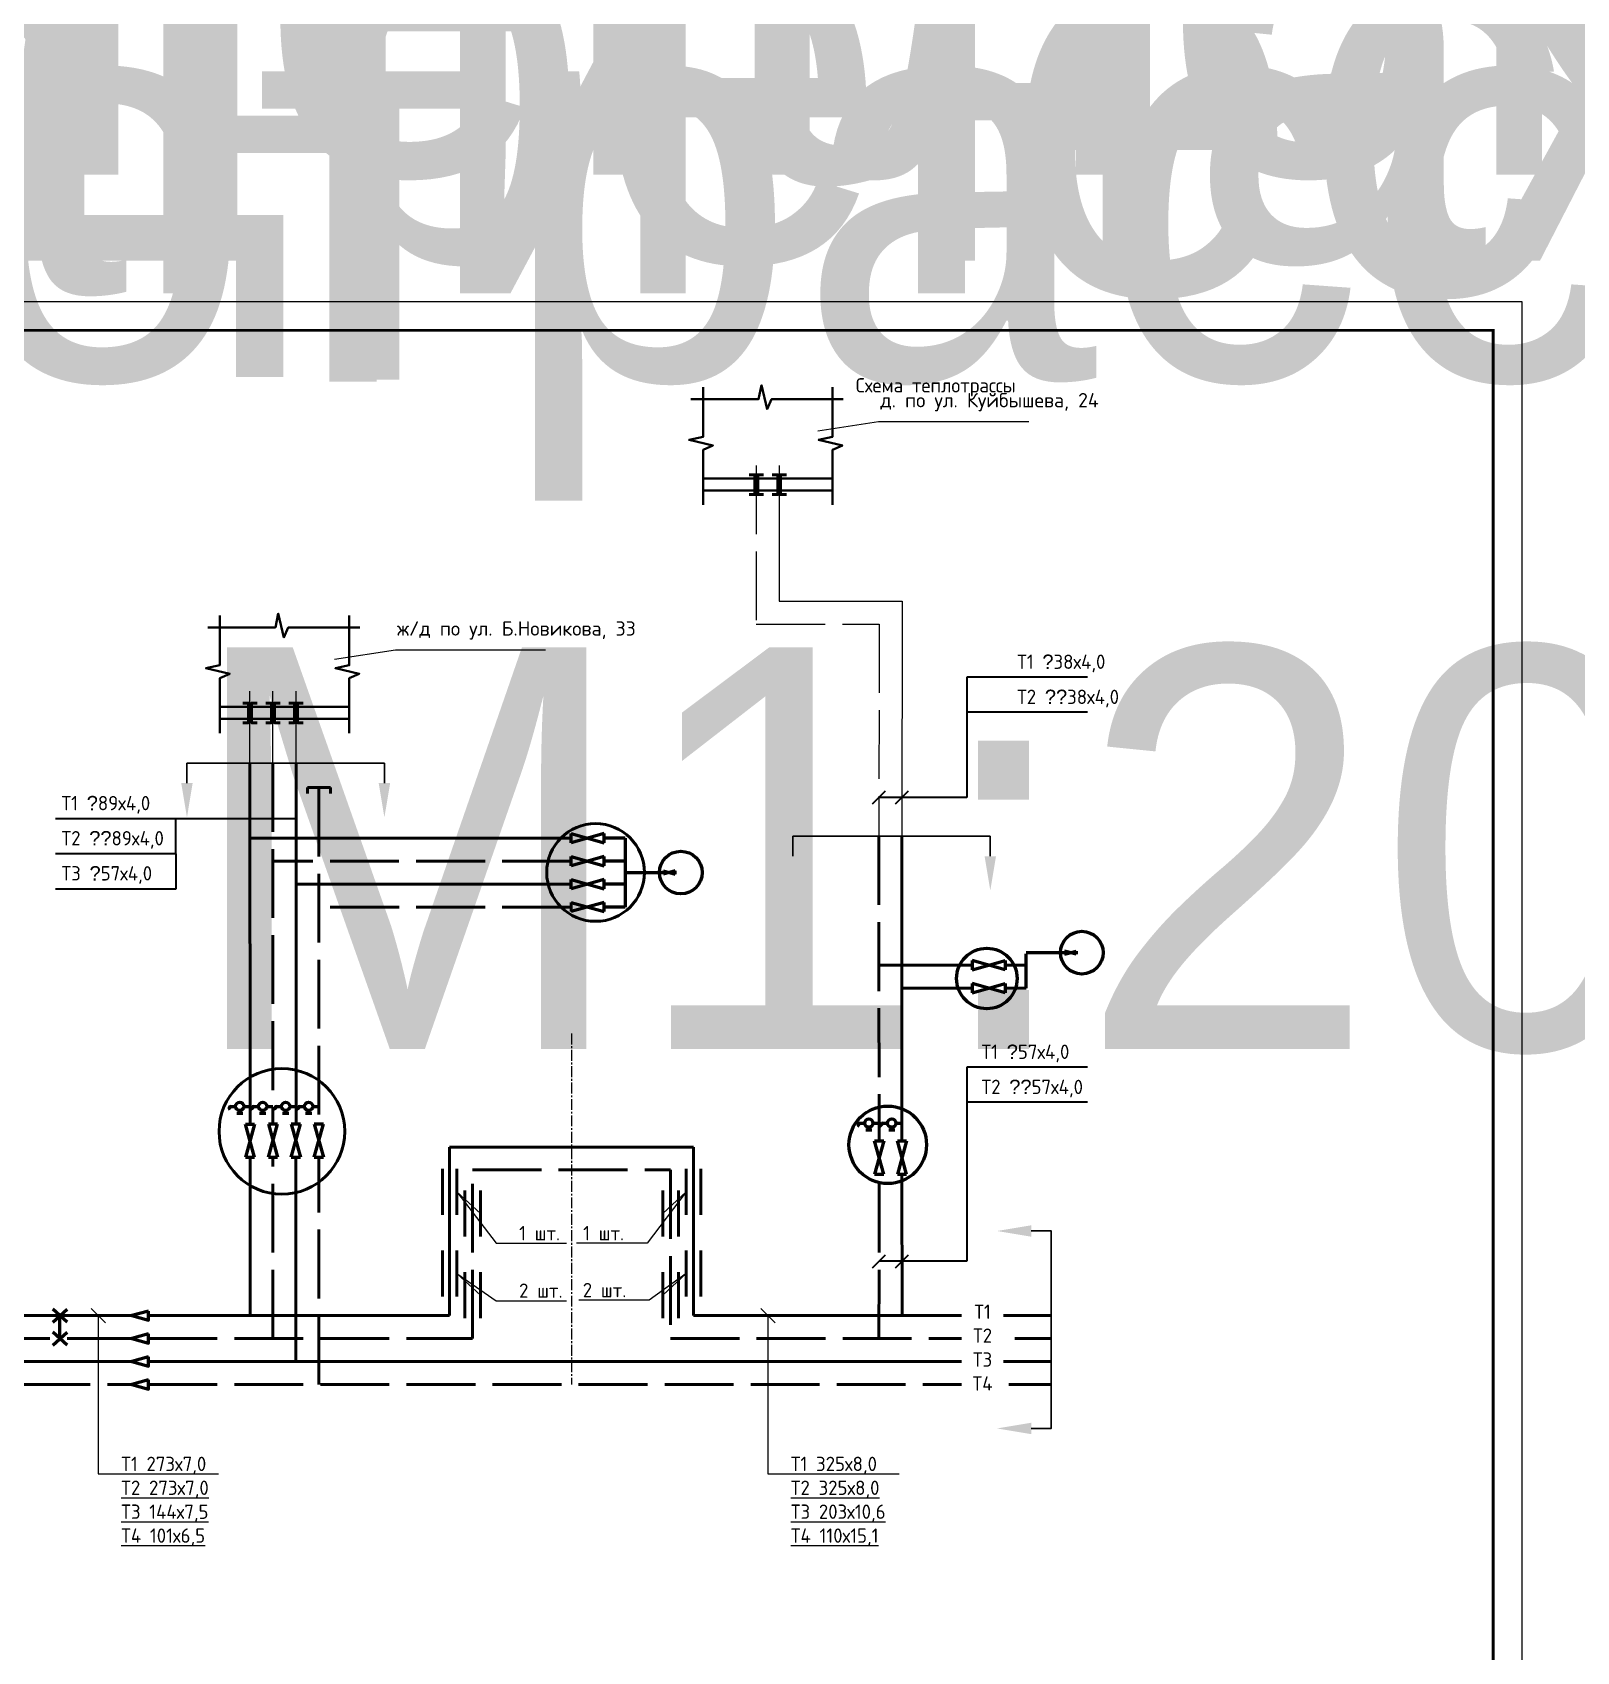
# Model space of a CAD drawing. Header units: metres. Extents: x 1981 to 7362, y 1229 to 3678.
# Drawn here: x 3808.8 to 4078, y 2044.3 to 2326.5 of the extents above; entities that cross this region are included whole.
import ezdxf
from ezdxf import colors
from ezdxf.entities.mleader import LeaderData, LeaderLine
from ezdxf.enums import TextEntityAlignment as Align
from ezdxf.math import Vec2, Vec3

# ---------------------------------------------------------------- set-up
doc = ezdxf.new("R2018")
doc.units = ezdxf.units.M
doc.linetypes.add('ACAD_ISO02W100', pattern=[15, 12, -3])
doc.linetypes.add('CENTER2', pattern=[28.575, 19.05, -3.175, 3.175, -3.175])
for name, color, linetype, lineweight in [('3 Оъекты сущ.', 7, 'Continuous', 30), ('Объекты проект.', 1, 'Continuous', 80), ('Основной', 255, 'Continuous', 50), ('Размер 3.5', 250, 'Continuous', 35), ('Размерный', 4, 'Continuous', 30)]:
    doc.layers.add(name, color=color, linetype=linetype, lineweight=lineweight)
doc.layers.add('Форматы', color=7, linetype='Continuous')
doc.styles.add('-ISOCPEUR-', font='isocpeur.ttf')
doc.styles.add('GOST-2.304_Type-B', font='GOST Common.ttf')
doc.styles.get("Standard").update_dxf_attribs({"font": 'GOST Common.ttf'})

# ---------------------------------------------------------------- blocks, each defined once
blk = doc.blocks.new('*U143')
blk.add_lwpolyline([(0, 0), (420, 0), (420, -297), (0, -297)], close=True)
at = {"const_width": 0.5}
blk.add_lwpolyline([(20, -5), (415, -5), (415, -292), (20, -292)], close=True, dxfattribs=at)
at = {"style": 'GOST-2.304_Type-B'}
blk.add_attdef('РАЗРАБОТАЛ', text='', height=2.5, dxfattribs=at).set_placement((250.5, -264.22), align=Align.MIDDLE_LEFT)
at = {"style": 'GOST-2.304_Type-B', "flags": 8}
for tag, height, p in [('ДАТА', 2.5, (290.07, -264.4)), ('ЛИСТ', 3, (386.39, -271.92)), ('ЛИСТОВ', 3, (403.89, -271.92)), ('ФОРМАТ', 3, (380.97, -294.75))]:
    blk.add_attdef(tag, text='', height=height, dxfattribs=at).set_placement(p, align=Align.MIDDLE_CENTER)
at = {"style": 'GOST-2.304_Type-B'}
blk.add_attdef('ПРОВЕРИЛ', (250.75, -270.73), '', height=2.5, dxfattribs=at)
at = {"lineweight": 30, "flags": 104}
for tag, p in [('ТЕПЛОВЫЕ_СЕТИ', (330, -269.5)), ('ИМЯ_ЧЕРТЕЖА', (330, -284.5))]:
    blk.add_attdef(tag, text='', height=3, dxfattribs=at).set_placement(p, align=Align.MIDDLE_CENTER)
blk = doc.blocks.new('*U163')
at = {"style": 'GOST-2.304_Type-B'}
blk.add_attdef('РАЗРАБОТАЛ', text='', height=2.5, dxfattribs=at).set_placement((250.5, -264.22), align=Align.MIDDLE_LEFT)
at = {"style": 'GOST-2.304_Type-B', "flags": 8}
for tag, height, p in [('ДАТА', 2.5, (290.07, -264.4)), ('ЛИСТ', 3, (386.39, -271.92)), ('ЛИСТОВ', 3, (403.89, -271.92)), ('ФОРМАТ', 3, (380.97, -294.75))]:
    blk.add_attdef(tag, text='', height=height, dxfattribs=at).set_placement(p, align=Align.MIDDLE_CENTER)
at = {"style": 'GOST-2.304_Type-B'}
blk.add_attdef('ПРОВЕРИЛ', (250.75, -270.73), '', height=2.5, dxfattribs=at)
at = {"lineweight": 30, "flags": 104}
for tag, p in [('ТЕПЛОВЫЕ_СЕТИ', (330, -269.5)), ('ИМЯ_ЧЕРТЕЖА', (330, -284.5))]:
    blk.add_attdef(tag, text='', height=3, dxfattribs=at).set_placement(p, align=Align.MIDDLE_CENTER)
blk = doc.blocks.new('_None')
blk = doc.blocks.new('_Oblique')
at = {"color": 0, "linetype": 'ByBlock', "lineweight": -2}
blk.add_line((-0.5, -0.5), (0.5, 0.5), dxfattribs=at)

msp = doc.modelspace()

# ---------------------------------------------------------------- linework, layer by layer
at = {"lineweight": 60}
for p, q in [((3902.707, 2185.261), (3902.707, 2186.867)), ((3902.707, 2186.867), (3908.486, 2185.261)), ((3908.486, 2186.867), (3902.707, 2185.261)), ((3908.486, 2185.261), (3908.486, 2186.867)), ((3912.146, 2186.064), (3912.146, 2174.064)), ((3902.707, 2181.261), (3902.707, 2182.867)), ((3902.707, 2182.867), (3908.486, 2181.261)), ((3908.486, 2182.867), (3902.707, 2181.261)), ((3908.486, 2181.261), (3908.486, 2182.867)), ((3912.146, 2180.064), (3918.812, 2180.064)), ((3918.812, 2179.782), (3918.812, 2180.347)), ((3918.812, 2180.347), (3920.847, 2179.782)), ((3920.847, 2180.347), (3918.812, 2179.782)), ((3920.847, 2179.782), (3920.847, 2180.347)), ((3902.717, 2177.261), (3902.717, 2178.867)), ((3902.717, 2178.867), (3908.496, 2177.261)), ((3908.496, 2178.867), (3902.717, 2177.261)), ((3908.496, 2177.261), (3908.496, 2178.867)), ((3902.717, 2174.867), (3908.496, 2173.261)), ((3908.496, 2174.867), (3902.717, 2173.261)), ((3908.496, 2173.261), (3908.496, 2174.867)), ((3982.046, 2166.107), (3988.713, 2166.107)), ((3982.046, 2159.911), (3982.046, 2165.911)), ((3988.713, 2166.389), (3988.713, 2165.824)), ((3988.713, 2165.824), (3990.747, 2166.389)), ((3990.747, 2165.824), (3988.713, 2166.389)), ((3990.747, 2166.389), (3990.747, 2165.824)), ((3972.607, 2164.713), (3972.607, 2163.108)), ((3972.607, 2163.108), (3978.386, 2164.713)), ((3978.386, 2163.108), (3972.607, 2164.713)), ((3978.386, 2164.713), (3978.386, 2163.108)), ((3972.607, 2160.713), (3972.607, 2159.108)), ((3972.607, 2159.108), (3978.386, 2160.713)), ((3978.386, 2159.108), (3972.607, 2160.713)), ((3978.386, 2160.713), (3978.386, 2159.108)), ((3843.38, 2139.304), (3844.24, 2139.304)), ((3845.493, 2138.051), (3844.419, 2138.051)), ((3844.956, 2138.588), (3844.956, 2138.051)), ((3845.672, 2139.304), (3846.746, 2139.304)), ((3847.38, 2139.304), (3848.24, 2139.304)), ((3849.493, 2138.051), (3848.419, 2138.051)), ((3848.956, 2138.588), (3848.956, 2138.051)), ((3849.672, 2139.304), (3850.746, 2139.304)), ((3851.38, 2139.304), (3852.24, 2139.304)), ((3853.493, 2138.051), (3852.419, 2138.051)), ((3852.956, 2138.588), (3852.956, 2138.051)), ((3853.672, 2139.304), (3854.746, 2139.304)), ((3855.38, 2139.304), (3856.24, 2139.304)), ((3857.493, 2138.051), (3856.419, 2138.051)), ((3856.956, 2138.588), (3856.956, 2138.051)), ((3857.672, 2139.304), (3858.746, 2139.304)), ((3845.943, 2136.21), (3847.549, 2136.21)), ((3847.549, 2130.431), (3845.943, 2136.21)), ((3847.549, 2136.21), (3845.943, 2130.431)), ((3851.549, 2136.21), (3849.943, 2136.21)), ((3849.943, 2130.431), (3851.549, 2136.21)), ((3849.943, 2136.21), (3851.549, 2130.431)), ((3855.549, 2136.21), (3853.943, 2136.21)), ((3853.943, 2130.431), (3855.549, 2136.21)), ((3853.943, 2136.21), (3855.549, 2130.431)), ((3859.549, 2136.21), (3857.943, 2136.21)), ((3857.943, 2130.431), (3859.549, 2136.21)), ((3857.943, 2136.21), (3859.549, 2130.431)), ((3953.032, 2136.396), (3953.892, 2136.396)), ((3955.145, 2135.144), (3954.071, 2135.144)), ((3954.608, 2135.681), (3954.608, 2135.144)), ((3955.324, 2136.396), (3956.398, 2136.396)), ((3957.032, 2136.396), (3957.892, 2136.396)), ((3959.145, 2135.144), (3958.071, 2135.144)), ((3958.608, 2135.681), (3958.608, 2135.144)), ((3959.324, 2136.396), (3960.398, 2136.396)), ((3955.595, 2133.302), (3957.2, 2133.302)), ((3957.2, 2127.523), (3955.595, 2133.302)), ((3957.2, 2133.302), (3955.595, 2127.523)), ((3959.595, 2133.302), (3961.2, 2133.302)), ((3961.2, 2127.523), (3959.595, 2133.302)), ((3961.2, 2133.302), (3959.595, 2127.523)), ((3845.943, 2130.431), (3847.549, 2130.431)), ((3849.943, 2130.431), (3851.549, 2130.431)), ((3853.943, 2130.431), (3855.549, 2130.431)), ((3857.943, 2130.431), (3859.549, 2130.431)), ((3955.595, 2127.523), (3957.2, 2127.523)), ((3959.595, 2127.523), (3961.2, 2127.523)), ((3814.844, 2101.713), (3812.385, 2103.963)), ((3812.385, 2101.713), (3814.844, 2103.963)), ((3813.614, 2098.838), (3813.614, 2102.838)), ((3814.844, 2097.713), (3812.385, 2099.963)), ((3812.385, 2097.713), (3814.844, 2099.963))]:
    msp.add_line(p, q, dxfattribs=at)
at = {"color": 5, "linetype": 'ACAD_ISO02W100', "lineweight": 50}
for p, q in [((3956.372, 2186.423), (3956.388, 2133.302)), ((3885.541, 2098.838), (3885.541, 2128.222)), ((3885.541, 2128.222), (3920.049, 2128.222)), ((3920.049, 2128.222), (3920.049, 2098.838)), ((3956.379, 2098.838), (3956.388, 2127.523)), ((3829.024, 2098.838), (3885.541, 2098.838)), ((3920.049, 2098.838), (3986.419, 2098.838))]:
    msp.add_line(p, q, dxfattribs=at)
at = {"color": 6, "linetype": 'ACAD_ISO02W100', "lineweight": 50}
msp.add_line((3829.024, 2090.838), (3986.416, 2090.838), dxfattribs=at)
at = {"color": 5, "linetype": 'ACAD_ISO02W100', "lineweight": 25}
msp.add_lwpolyline([(3934.991, 2251.047), (3934.991, 2223.398), (3956.398, 2223.398), (3956.372, 2186.423)], dxfattribs=at)
at = {"color": 7, "lineweight": 50, "ltscale": 0.5}
for points in [[(3933.751, 2249.408), (3934.741, 2249.408), (3934.741, 2245.966), (3933.751, 2245.966)], [(3936.232, 2249.408), (3935.241, 2249.408), (3935.241, 2245.966), (3936.232, 2245.966)], [(3937.751, 2249.408), (3938.741, 2249.408), (3938.741, 2245.966), (3937.751, 2245.966)], [(3940.232, 2249.408), (3939.241, 2249.408), (3939.241, 2245.966), (3940.232, 2245.966)], [(3845.516, 2209.613), (3846.506, 2209.613), (3846.506, 2206.171), (3845.516, 2206.171)], [(3847.997, 2209.613), (3847.006, 2209.613), (3847.006, 2206.171), (3847.997, 2206.171)], [(3849.516, 2209.613), (3850.506, 2209.613), (3850.506, 2206.171), (3849.516, 2206.171)], [(3851.997, 2209.613), (3851.006, 2209.613), (3851.006, 2206.171), (3851.997, 2206.171)], [(3853.516, 2209.613), (3854.506, 2209.613), (3854.506, 2206.171), (3853.516, 2206.171)], [(3855.997, 2209.613), (3855.006, 2209.613), (3855.006, 2206.171), (3855.997, 2206.171)]]:
    msp.add_lwpolyline(points, dxfattribs=at)
at = {"lineweight": 25}
for points in [[(3846.733, 2199.163), (3846.733, 2211.718)], [(3850.727, 2199.163), (3850.727, 2211.718)], [(3854.765, 2199.163), (3854.765, 2211.718)]]:
    msp.add_lwpolyline(points, dxfattribs=at)
at = {"color": 5, "linetype": 'ACAD_ISO02W100', "lineweight": 50}
for points in [[(3850.727, 2199.164), (3850.729, 2136.21)], [(3902.707, 2182.064), (3850.729, 2182.064)], [(3850.746, 2098.838), (3850.746, 2130.431)], [(3729.839, 2128.222), (3799.88, 2128.222), (3799.88, 2098.838), (3826.134, 2098.838)]]:
    msp.add_lwpolyline(points, dxfattribs=at)
at = {"color": 4, "lineweight": 50}
for points in [[(3854.765, 2199.165), (3854.763, 2136.21)], [(3902.717, 2178.064), (3854.763, 2178.064)], [(3854.746, 2094.838), (3854.746, 2130.208)]]:
    msp.add_lwpolyline(points, dxfattribs=at)
at = {"color": 6, "linetype": 'ACAD_ISO02W100', "lineweight": 50}
for points in [[(3858.746, 2194.877), (3856.746, 2194.877), (3856.746, 2193.877)], [(3858.746, 2194.877), (3858.746, 2136.21)], [(3858.746, 2194.877), (3860.746, 2194.877), (3860.746, 2193.877)], [(3902.717, 2174.064), (3858.746, 2174.064)], [(3858.746, 2090.838), (3858.746, 2130.431)], [(3729.839, 2120.222), (3791.88, 2120.222), (3791.88, 2090.838), (3826.134, 2090.838)]]:
    msp.add_lwpolyline(points, dxfattribs=at)
at = {"lineweight": 50}
for points in [[(3902.717, 2174.867), (3902.717, 2173.261)], [(3880.284, 2128.402), (3880.284, 2120.402)], [(3882.799, 2128.402), (3882.799, 2120.402)], [(3922.791, 2128.402), (3922.791, 2120.402)], [(3925.307, 2128.402), (3925.307, 2120.402)], [(3884.17, 2124.643), (3884.17, 2116.643)], [(3886.913, 2124.643), (3886.913, 2116.643)], [(3918.678, 2124.643), (3918.678, 2116.643)], [(3921.42, 2124.643), (3921.42, 2116.643)], [(3880.284, 2106.176), (3880.284, 2114.176)], [(3882.799, 2106.176), (3882.799, 2114.176)], [(3922.791, 2106.176), (3922.791, 2114.176)], [(3925.307, 2106.176), (3925.307, 2114.176)], [(3884.17, 2102.417), (3884.17, 2110.417)], [(3886.913, 2102.417), (3886.913, 2110.417)], [(3918.678, 2102.417), (3918.678, 2110.417)], [(3921.42, 2102.417), (3921.42, 2110.417)]]:
    msp.add_lwpolyline(points, dxfattribs=at)
at = {"lineweight": 60}
for points in [[(3829.024, 2103.641), (3826.134, 2102.838), (3829.024, 2102.035)], [(3829.024, 2099.641), (3826.134, 2098.838), (3829.024, 2098.035)], [(3829.024, 2095.641), (3826.134, 2094.838), (3829.024, 2094.035)], [(3829.024, 2091.641), (3826.134, 2090.838), (3829.024, 2090.035)]]:
    msp.add_lwpolyline(points, close=True, dxfattribs=at)
for centre, radius in [((3921.844, 2180.064), 3.72), ((3991.744, 2166.107), 3.72), ((3975.173, 2161.601), 5.276), ((3844.956, 2139.304), 0.716), ((3848.956, 2139.304), 0.716), ((3852.956, 2139.304), 0.716), ((3856.956, 2139.304), 0.716), ((3957.906, 2132.614), 6.757), ((3954.608, 2136.396), 0.716), ((3958.608, 2136.396), 0.716)]:
    msp.add_circle(centre, radius, dxfattribs=at)
for centre in [(3843.362, 2139.031), (3847.362, 2139.031), (3851.362, 2139.031), (3855.362, 2139.031), (3953.014, 2136.123), (3957.014, 2136.123)]:
    msp.add_arc(centre, 0.274, 86.2591, 244.72194, dxfattribs=at)
at = {"layer": '3 Оъекты сущ.', "lineweight": 40, "ltscale": 50}
for points in [[(3925.707, 2244.161), (3925.707, 2253.748), (3927.438, 2254.528), (3923.289, 2255.492), (3925.707, 2256.006), (3925.707, 2264.657)], [(3950.119, 2262.593), (3937.656, 2262.593), (3936.876, 2260.862), (3935.911, 2265.011), (3935.398, 2262.593), (3923.61, 2262.593)], [(3948.275, 2244.161), (3948.275, 2253.748), (3950.006, 2254.528), (3945.858, 2255.492), (3948.275, 2256.006), (3948.275, 2264.657)], [(3948.275, 2248.757), (3925.707, 2248.757)], [(3948.275, 2246.657), (3925.707, 2246.657)], [(3841.472, 2204.367), (3841.472, 2213.953), (3843.203, 2214.733), (3839.055, 2215.698), (3841.472, 2216.211), (3841.472, 2224.862)], [(3865.884, 2222.799), (3853.421, 2222.799), (3852.641, 2221.068), (3851.676, 2225.216), (3851.163, 2222.799), (3839.375, 2222.799)], [(3864.041, 2204.367), (3864.041, 2213.953), (3865.771, 2214.733), (3861.623, 2215.698), (3864.041, 2216.211), (3864.041, 2224.862)], [(3864.041, 2208.963), (3841.472, 2208.963)], [(3864.041, 2206.863), (3841.472, 2206.863)]]:
    msp.add_lwpolyline(points, dxfattribs=at)
at = {"layer": 'Объекты проект.', "lineweight": 60}
msp.add_line((3912.146, 2186.064), (3908.486, 2186.064), dxfattribs=at)
at = {"layer": 'Объекты проект.', "color": 1, "lineweight": 50}
for p, q in [((3960.374, 2186.425), (3960.389, 2133.302)), ((3960.391, 2127.523), (3960.398, 2102.838))]:
    msp.add_line(p, q, dxfattribs=at)
at = {"layer": 'Объекты проект.', "color": 5, "lineweight": 60}
msp.add_line((3912.146, 2182.064), (3908.486, 2182.064), dxfattribs=at)
at = {"layer": 'Объекты проект.', "color": 4, "lineweight": 60}
msp.add_line((3912.146, 2178.064), (3908.496, 2178.064), dxfattribs=at)
at = {"layer": 'Объекты проект.', "color": 6, "lineweight": 60}
msp.add_line((3912.146, 2174.064), (3908.496, 2174.064), dxfattribs=at)
at = {"layer": 'Объекты проект.', "color": 5, "lineweight": 50}
for p, q in [((3972.607, 2163.911), (3956.398, 2163.911)), ((3982.046, 2163.911), (3978.386, 2163.911))]:
    msp.add_line(p, q, dxfattribs=at)
at = {"layer": 'Объекты проект.', "lineweight": 50}
for p, q in [((3972.607, 2159.911), (3960.398, 2159.911)), ((3982.046, 2159.911), (3978.386, 2159.911)), ((3881.541, 2102.838), (3881.541, 2132.222)), ((3881.541, 2132.222), (3924.049, 2132.222)), ((3924.049, 2132.222), (3924.049, 2102.838)), ((3846.746, 2130.431), (3846.746, 2102.838)), ((3829.024, 2102.838), (3881.541, 2102.838)), ((3924.049, 2102.838), (3986.419, 2102.838))]:
    msp.add_line(p, q, dxfattribs=at)
at = {"layer": 'Объекты проект.', "color": 4, "lineweight": 50}
msp.add_line((3829.024, 2094.838), (3986.418, 2094.838), dxfattribs=at)
at = {"layer": 'Объекты проект.', "color": 1, "lineweight": 25}
msp.add_lwpolyline([(3938.991, 2251.047), (3938.991, 2227.398), (3960.398, 2227.398), (3960.374, 2186.425)], dxfattribs=at)
at = {"layer": 'Объекты проект.', "lineweight": 50}
for points in [[(3846.733, 2199.163), (3846.746, 2136.21)], [(3902.707, 2186.064), (3846.737, 2186.054)], [(3729.839, 2132.222), (3803.88, 2132.222), (3803.88, 2102.838), (3826.134, 2102.838)]]:
    msp.add_lwpolyline(points, dxfattribs=at)
at = {"layer": 'Объекты проект.', "color": 4, "lineweight": 50}
msp.add_lwpolyline([(3729.839, 2124.222), (3795.88, 2124.222), (3795.88, 2094.838), (3826.134, 2094.838)], dxfattribs=at)
at = {"layer": 'Основной', "lineweight": 25}
for points in [[(3982.474, 2258.638), (3956.311, 2258.638), (3945.717, 2257.018)], [(3898.24, 2218.844), (3872.076, 2218.844), (3861.482, 2217.223)]]:
    msp.add_lwpolyline(points, dxfattribs=at)
at = {"layer": 'Основной', "color": 2, "linetype": 'CENTER2', "lineweight": 25, "ltscale": 0.1}
msp.add_lwpolyline([(3902.795, 2152.028), (3902.795, 2090.838)], dxfattribs=at)
at = {"layer": 'Основной'}
for centre, radius in [((3906.98, 2180.088), 8.519), ((3852.3, 2134.96), 10.953)]:
    msp.add_circle(centre, radius, dxfattribs=at)
at = {"layer": 'Размер 3.5'}
for p, q in [((3992.742, 2214.14), (3971.703, 2214.14)), ((3971.703, 2214.14), (3971.703, 2193.183)), ((3992.742, 2208.021), (3971.703, 2208.021)), ((3955.239, 2192.038), (3957.529, 2194.328)), ((3963.567, 2193.183), (3956.384, 2193.177)), ((3959.239, 2192.038), (3961.529, 2194.328)), ((3971.703, 2193.183), (3963.567, 2193.183)), ((3812.832, 2189.497), (3854.763, 2189.497)), ((3812.832, 2183.377), (3833.871, 2183.377)), ((3812.832, 2177.257), (3833.871, 2177.257)), ((3992.749, 2146.151), (3971.711, 2146.151)), ((3971.711, 2146.151), (3971.711, 2112.307)), ((3992.749, 2140.031), (3971.711, 2140.031)), ((3955.246, 2111.162), (3957.536, 2113.452)), ((3963.574, 2112.307), (3956.391, 2112.301)), ((3959.246, 2111.162), (3961.536, 2113.452)), ((3971.711, 2112.307), (3963.574, 2112.307))]:
    msp.add_line(p, q, dxfattribs=at)
msp.add_lwpolyline([(3833.871, 2177.257), (3833.798, 2189.497)], dxfattribs=at)
at = {"layer": 'Размерный', "color": 7, "lineweight": 30}
for p, q in [((3852.962, 2199.165), (3835.75, 2199.158)), ((3835.75, 2199.158), (3835.752, 2195.664)), ((3852.962, 2199.165), (3870.174, 2199.158)), ((3870.174, 2199.158), (3870.172, 2195.664)), ((3958.573, 2186.424), (3941.361, 2186.416)), ((3941.361, 2186.416), (3941.363, 2182.923)), ((3958.573, 2186.424), (3975.785, 2186.416)), ((3975.785, 2186.416), (3975.783, 2182.923))]:
    msp.add_line(p, q, dxfattribs=at)
msp.add_lwpolyline([(3982.919, 2083.17), (3986.412, 2083.168), (3986.42, 2100.38), (3986.412, 2117.592), (3982.919, 2117.591)], dxfattribs=at)
for points in [[(3836.748, 2195.665), (3835.754, 2189.684), (3834.755, 2195.664)], [(3942.359, 2182.923), (3941.365, 2176.943), (3940.366, 2182.922)], [(3974.786, 2182.923), (3975.78, 2176.943), (3976.78, 2182.922)], [(3982.919, 2116.594), (3976.939, 2117.588), (3982.918, 2118.587)], [(3982.919, 2084.167), (3976.939, 2083.173), (3982.918, 2082.173)]]:
    msp.add_solid(points, dxfattribs=at)
at = {"layer": 'Размерный', "color": 7, "lineweight": 50}
msp.add_solid([(3869.175, 2195.665), (3870.169, 2189.684), (3871.169, 2195.664)], dxfattribs=at)

# ---------------------------------------------------------------- block references
at = {"layer": 'Форматы'}
ref = msp.add_blockref('*U163', (3460.879, 2641.227), dxfattribs=at)
lines = msp.add_mtext('Дренажный колодец КД3', dxfattribs={"layer": '0', "insert": (3790.879, 2356.727), "char_height": 70, "attachment_point": 1})
ref.add_attrib('ИМЯ_ЧЕРТЕЖА', '', (3790.879, 2356.727), dxfattribs={"flags": 104}).embed_mtext(lines)
lines = msp.add_mtext('Тепломеханические решения тепловых сетей', dxfattribs={"layer": '0', "insert": (3790.879, 2371.727), "char_height": 70, "attachment_point": 1})
ref.add_attrib('ТЕПЛОВЫЕ_СЕТИ', '', (3790.879, 2371.727), dxfattribs={"flags": 104}).embed_mtext(lines)
ref = msp.add_blockref('*U143', (3013.291, 2620.512), dxfattribs=at)
lines = msp.add_mtext('План теплотрассы М1:500;\\PРазрез 1-1 М1:20; К1 (М1:50)', dxfattribs={"layer": '0', "insert": (3343.291, 2336.012), "char_height": 70, "attachment_point": 1})
ref.add_attrib('ИМЯ_ЧЕРТЕЖА', '', (3343.291, 2336.012), dxfattribs={"flags": 104}).embed_mtext(lines)
lines = msp.add_mtext('Тепломеханические решения тепловых сетей', dxfattribs={"layer": '0', "insert": (3343.291, 2351.012), "char_height": 70, "attachment_point": 1})
ref.add_attrib('ТЕПЛОВЫЕ_СЕТИ', '', (3343.291, 2351.012), dxfattribs={"flags": 104}).embed_mtext(lines)
msp.add_blockref('*U143', (3648.421, 2279.592), dxfattribs=at)

# ---------------------------------------------------------------- texts
at = {"char_height": 2.5, "attachment_point": 1}
for s, insert in [('Т1 {\\fArial|b0|i0|c0|p34;\x9d}38х4,0', (3980.455, 2218.068)), ('Т2 {\\fArial|b0|i0|c204|p34;\x9d\x9d}38х4,0', (3980.455, 2211.949)), ('Т1 {\\fArial|b0|i0|c0|p34;\x9d}89х4,0', (3813.882, 2193.425)), ('Т2 {\\fArial|b0|i0|c204|p34;\x9d\x9d}89х4,0', (3813.882, 2187.305)), ('Т3 {\\fArial|b0|i0|c204|p34;\x9d}57х4,0', (3813.882, 2181.186)), ('Т1 {\\fArial|b0|i0|c0|p34;\x9d}57х4,0', (3974.249, 2150.079)), ('Т2 {\\fArial|b0|i0|c204|p34;\x9d\x9d}57х4,0', (3974.249, 2143.959))]:
    msp.add_mtext_dynamic_manual_height_columns(s, width=23.76088, gutter_width=12.5, heights=[0], dxfattribs=dict(at, insert=insert))
at = {"layer": 'Основной', "lineweight": 25, "insert": (3966.265, 2274.592), "char_height": 2.5, "attachment_point": 2}
msp.add_mtext_dynamic_manual_height_columns('\\P\\PСхема теплотрассы', width=395, gutter_width=12.5, heights=[0], dxfattribs=at)
at = {"layer": 'Основной', "lineweight": 25, "char_height": 2.5, "attachment_point": 1, "style": '-ISOCPEUR-'}
for s, insert in [('д. по ул. Куйбышева, 24', (3956.611, 2263.663)), ('ж/д по ул. Б.Новикова, 33', (3872.376, 2223.868))]:
    msp.add_mtext_dynamic_manual_height_columns(s, width=41.37011, gutter_width=17.5, heights=[0], dxfattribs=dict(at, insert=insert))

# ---------------------------------------------------------------- leaders
at = {"lineweight": 25}
ml = msp.add_multileader_mtext('Standard', dxfattribs=at)
ml.set_content('1 шт.', color=256)
ml.set_leader_properties()
ml.set_arrow_properties(name='NONE')
ml.build(insert=Vec2(0, 0))
ml.multileader.update_dxf_attribs({"text_left_attachment_type": 6, "text_right_attachment_type": 6, "dogleg_length": 2, "arrow_head_size": 2.5})
ctx = ml.context
ctx.base_point, ctx.char_height, ctx.arrow_head_size, ctx.plane_origin = Vec3(3891.644, 2115.461), 2.5, 2.5, Vec3(3886.913, 2120.643)
ctx.left_attachment, ctx.right_attachment = 6, 6
notes = []
notes.append((ctx, [(0, (1, 1, 0), (3889.644, 2115.461), (1, 0), 2, [(1, [(3886.913, 2120.643), (3882.799, 2124.402)], 0, [])])]))
ctx.mtext.insert, ctx.mtext.flow_direction = Vec3(3893.644, 2118.461), 5
ml = msp.add_multileader_mtext('Standard', dxfattribs=at)
ml.set_content('1 шт.', color=256)
ml.set_leader_properties()
ml.set_arrow_properties(name='NONE')
ml.build(insert=Vec2(0, 0))
ml.multileader.update_dxf_attribs({"text_left_attachment_type": 6, "text_right_attachment_type": 6, "dogleg_length": 2, "arrow_head_size": 2.5})
ctx = ml.context
ctx.base_point, ctx.char_height, ctx.arrow_head_size, ctx.plane_origin = Vec3(3903.09, 2115.461), 2.5, 2.5, Vec3(3918.678, 2120.643)
ctx.left_attachment, ctx.right_attachment, ctx.text_align_type = 6, 6, 2
notes.append((ctx, [(0, (1, 1, 0), (3915.946, 2115.461), (-1, 0), 2, [(1, [(3918.678, 2120.643), (3922.791, 2124.402)], 0, [])])]))
ctx.mtext.insert, ctx.mtext.alignment, ctx.mtext.flow_direction = Vec3(3911.946, 2118.461), 3, 5
ml = msp.add_multileader_mtext('Standard', dxfattribs=at)
ml.set_content('2 шт.', color=256)
ml.set_leader_properties()
ml.set_arrow_properties(name='NONE')
ml.build(insert=Vec2(0, 0))
ml.multileader.update_dxf_attribs({"text_left_attachment_type": 6, "text_right_attachment_type": 6, "dogleg_length": 2, "arrow_head_size": 2.5})
ctx = ml.context
ctx.base_point, ctx.char_height, ctx.arrow_head_size, ctx.plane_origin = Vec3(3891.644, 2105.44), 2.5, 2.5, Vec3(3886.913, 2106.417)
ctx.left_attachment, ctx.right_attachment = 6, 6
notes.append((ctx, [(0, (1, 1, 0), (3889.644, 2105.44), (1, 0), 2, [(1, [(3886.913, 2106.417), (3882.799, 2110.176)], 0, [])])]))
ctx.mtext.insert, ctx.mtext.flow_direction = Vec3(3893.644, 2108.44), 5
ml = msp.add_multileader_mtext('Standard', dxfattribs=at)
ml.set_content('2 шт.', color=256)
ml.set_leader_properties()
ml.set_arrow_properties(name='NONE')
ml.build(insert=Vec2(0, 0))
ml.multileader.update_dxf_attribs({"text_left_attachment_type": 6, "text_right_attachment_type": 6, "dogleg_length": 2, "arrow_head_size": 2.5})
ctx = ml.context
ctx.base_point, ctx.char_height, ctx.arrow_head_size, ctx.plane_origin = Vec3(3902.973, 2105.538), 2.5, 2.5, Vec3(3918.678, 2106.417)
ctx.left_attachment, ctx.right_attachment, ctx.text_align_type = 6, 6, 2
notes.append((ctx, [(0, (1, 1, 0), (3916.329, 2105.538), (-1, 0), 2, [(1, [(3918.678, 2106.417), (3922.791, 2110.176)], 0, [])])]))
ctx.mtext.insert, ctx.mtext.alignment, ctx.mtext.flow_direction = Vec3(3912.329, 2108.538), 3, 5
ml = msp.add_multileader_mtext('Standard', dxfattribs=at)
ml.set_content('\\L{\\LТ1 273х7,0\\PТ2 273х7,0\\PТ3 144х7,5\\PТ4 101х6,5}', color=256)
ml.set_leader_properties()
ml.set_arrow_properties(name='OBLIQUE')
ml.build(insert=Vec2(0, 0))
ml.multileader.update_dxf_attribs({"text_left_attachment_type": 8, "text_right_attachment_type": 6, "dogleg_length": 2, "arrow_head_size": 2.5})
ctx = ml.context
ctx.base_point, ctx.char_height, ctx.arrow_head_size, ctx.plane_origin = Vec3(3822.296, 2075.243), 2.5, 2.5, Vec3(3820.296, 2102.838)
ctx.left_attachment, ctx.right_attachment = 8, 6
notes.append((ctx, [(0, (1, 1, 0), (3820.296, 2075.243), (1, 0), 2, [(3, [(3820.296, 2102.838), (3820.296, 2098.838), (3820.296, 2094.838), (3820.296, 2090.838)], 0, [])])]))
ctx.mtext.insert, ctx.mtext.flow_direction = Vec3(3824.296, 2078.243), 5
ml = msp.add_multileader_mtext('Standard', dxfattribs=at)
ml.set_content('\\LТ1 325х8,0\\PТ2 325х8,0\\PТ3 203х10,6\\PТ4 110х15,1', color=256)
ml.set_leader_properties()
ml.set_arrow_properties(name='OBLIQUE')
ml.build(insert=Vec2(0, 0))
ml.multileader.update_dxf_attribs({"text_left_attachment_type": 8, "text_right_attachment_type": 6, "dogleg_length": 2, "arrow_head_size": 2.5})
ctx = ml.context
ctx.base_point, ctx.char_height, ctx.arrow_head_size, ctx.plane_origin = Vec3(3939.011, 2075.243), 2.5, 2.5, Vec3(3937.011, 2102.838)
ctx.left_attachment, ctx.right_attachment = 8, 6
notes.append((ctx, [(0, (1, 1, 0), (3937.011, 2075.243), (1, 0), 2, [(3, [(3937.011, 2102.838), (3937.011, 2098.838), (3937.011, 2094.838), (3937.011, 2090.838)], 0, [])])]))
ctx.mtext.insert, ctx.mtext.flow_direction = Vec3(3941.011, 2078.243), 5
for ctx, leaders in notes:
    for number, flags, end, landing, length, lines in leaders:
        leader = LeaderData()
        leader.index, (leader.has_last_leader_line, leader.has_dogleg_vector, leader.attachment_direction) = number, flags
        leader.last_leader_point, leader.dogleg_vector, leader.dogleg_length = Vec3(end), Vec3(landing), length
        for number, points, colour, breaks in lines:
            line = LeaderLine()
            line.index, line.vertices, line.color, line.breaks = number, Vec3.list(points), colors.encode_raw_color(colour), breaks
            leader.lines.append(line)
        ctx.leaders.append(leader)

# ---------------------------------------------------------------- next in the draw order: texts
at = {"lineweight": 50, "insert": (3972.065, 2104.765), "char_height": 2.5, "attachment_point": 1, "bg_fill": 3, "box_fill_scale": 1.5, "bg_fill_color": 256, "bg_fill_transparency": 0}
msp.add_mtext_dynamic_manual_height_columns('\\pxqc;Т1\\PТ2\\PТ3\\PТ4', width=4.73694, gutter_width=12.5, heights=[15.789], dxfattribs=at)

doc.saveas('drawing.dxf')
